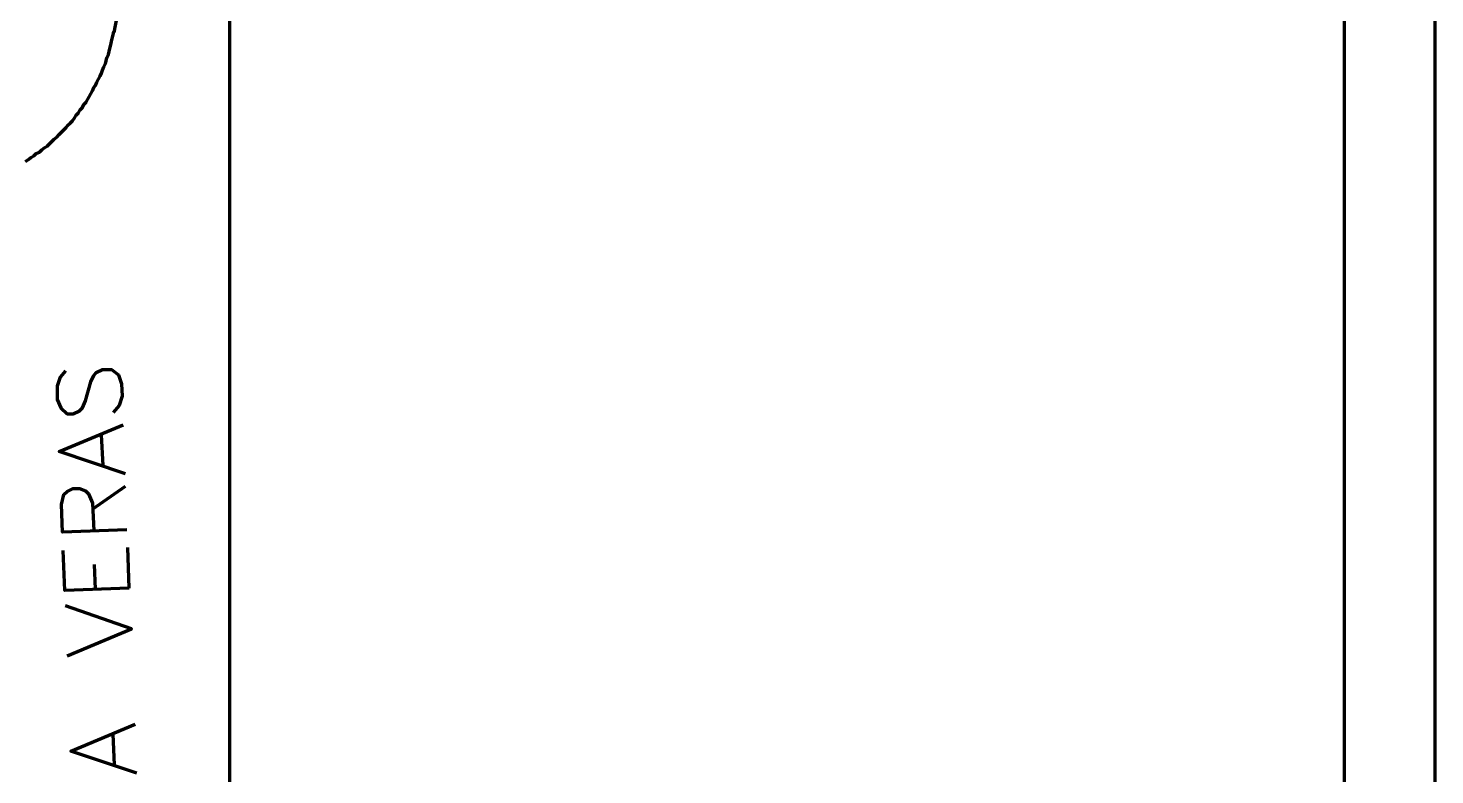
# Model space of a CAD drawing. Header units: inches. Extents: x 1 to 529, y -1 to 335.
# Drawn here: x 352.6 to 474.8, y 165.3 to 230.2 of the extents above; entities that cross this region are included whole.
import ezdxf

# ---------------------------------------------------------------- set-up
doc = ezdxf.new("R2010")
doc.units = ezdxf.units.IN
doc.layers.add('P', color=250, linetype='CONTINUOUS', lineweight=100)

msp = doc.modelspace()

# ---------------------------------------------------------------- linework, layer by layer
at = {"layer": 'P', "color": 252, "linetype": 'CONTINUOUS'}
for points in [[(1.2, 334.87), (474.8, 334.87), (474.8, 0), (1.2, 0), (1.2, 334.87)], [(18.07, 327), (466.93, 327), (466.93, 7.87), (18.07, 7.87), (18.07, 327)], [(23.4, 24.27), (370.13, 24.27), (370.13, 319.27), (23.4, 319.27), (23.4, 24.27)], [(370.07, 274.87), (367.4, 264.07), (364.73, 252.73), (362.27, 241.27), (360.07, 229.8)], [(352.4, 218.6), (352.67, 218.8), (352.87, 218.93), (353.13, 219.07), (353.33, 219.27), (353.6, 219.4), (353.8, 219.6), (354.07, 219.8), (354.27, 219.93), (354.47, 220.13), (354.67, 220.33), (354.87, 220.53), (355.13, 220.73), (355.33, 220.93), (355.53, 221.13), (355.73, 221.33), (355.93, 221.53), (356.07, 221.73), (356.27, 221.93), (356.47, 222.13), (356.67, 222.4), (356.8, 222.6), (357, 222.8), (357.13, 223.07), (357.33, 223.27), (357.47, 223.53), (357.67, 223.73), (357.8, 224), (357.93, 224.2), (358.07, 224.47), (358.2, 224.73), (358.33, 225), (358.47, 225.2), (358.6, 225.47), (358.73, 225.73), (358.87, 226), (359, 226.27), (359.07, 226.53), (359.2, 226.8), (359.33, 227.07), (359.4, 227.33), (359.47, 227.6), (359.6, 227.87), (359.67, 228.13), (359.73, 228.4), (359.8, 228.73), (359.87, 229), (359.93, 229.27), (360, 229.6), (360.07, 229.87)]]:
    msp.add_lwpolyline(points, dxfattribs=at)
at = {"layer": 'P', "color": 0, "linetype": 'CONTINUOUS'}
for points in [[(355.87, 200.4), (355.4, 199.87), (355.13, 199.07), (355.13, 197.93), (355.47, 197.2), (356, 196.67), (356.53, 196.67), (357.07, 196.93), (357.33, 197.2), (357.6, 197.8), (358.07, 199.47), (358.33, 200), (358.53, 200.27), (359.07, 200.53), (359.87, 200.53), (360.47, 200.07), (360.73, 199.27), (360.8, 198.2), (360.53, 197.4), (360, 196.8)], [(361.07, 191.47), (355.33, 193.4), (360.87, 195.73)], [(359.13, 192.2), (359, 194.87)], [(361.2, 186.6), (355.6, 186.4), (355.53, 188.8), (355.73, 189.67), (356, 189.93), (356.53, 190.2), (357.07, 190.2), (357.6, 190), (357.87, 189.73), (358.2, 188.93), (358.33, 186.53)], [(358.2, 188.4), (361.07, 190.4)], [(361.4, 181.53), (355.8, 181.33), (355.67, 184.8)], [(361.4, 181.53), (361.27, 185.07)], [(358.47, 181.47), (358.4, 183.6)], [(356, 175.67), (361.6, 178), (355.87, 180)], [(362.07, 165.47), (356.33, 167.4), (361.93, 169.73)], [(360.13, 166.2), (360, 168.87)]]:
    msp.add_lwpolyline(points, dxfattribs=at)

doc.saveas('drawing.dxf')
